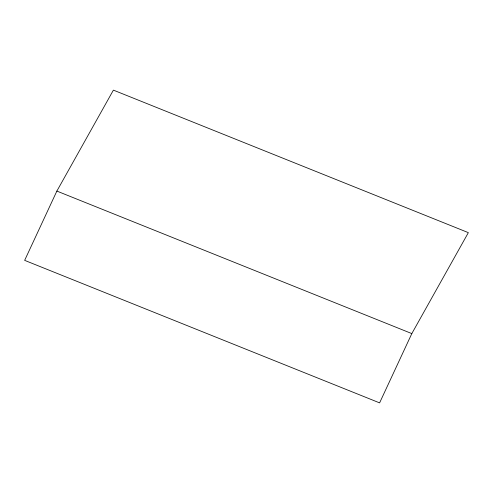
<?xml version="1.0" encoding="UTF-8"?>
<svg xmlns="http://www.w3.org/2000/svg" width="493" height="493" viewBox="0 0 493 493"><rect width="100%" height="100%" fill="white"/><g stroke="black" fill="none" stroke-linecap="round" stroke-linejoin="round"><path stroke-width="0.74" d="M56.868 191.074L24.65 260.359L379.604 402.873L411.821 333.588L468.35 232.641L113.396 90.127L56.868 191.074L411.821 333.588"/></g></svg>
